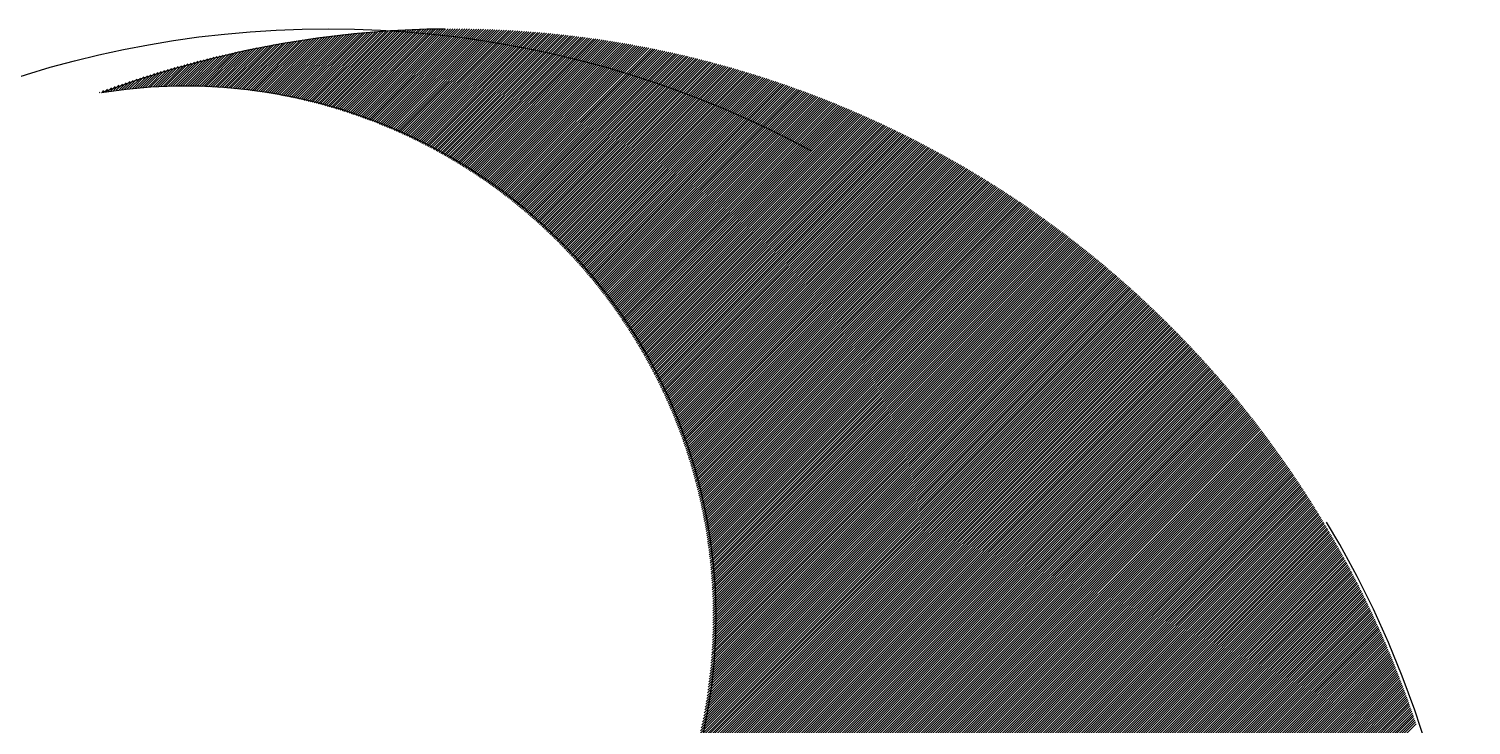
# Model space of a CAD drawing. Extents: x -437689 to -407696, y -55787 to -37037.
# Drawn here: x -435105.8 to -435054.6, y -50021.8 to -49997.1 of the extents above; entities that cross this region are included whole.
import ezdxf

# ---------------------------------------------------------------- set-up
doc = ezdxf.new("R2010")
doc.units = 0
doc.header["$LTSCALE"] = 150
doc.header["$MEASUREMENT"] = 0
doc.linetypes.add('DASHED', pattern=[0.75, 0.5, -0.25])
doc.layers.add('WASTE', color=3, linetype='DASHED')

msp = doc.modelspace()

# ---------------------------------------------------------------- linework, layer by layer
at = {"layer": 'WASTE'}
for p, q in [((-435097.355, -49999.401, 0), (-435095.382, -49997.428, 0)), ((-435097.282, -49999.413, 0), (-435095.284, -49997.416, 0)), ((-435097.21, -49999.425, 0), (-435095.187, -49997.403, 0)), ((-435097.137, -49999.438, 0), (-435095.091, -49997.392, 0)), ((-435097.065, -49999.451, 0), (-435094.994, -49997.38, 0)), ((-435096.993, -49999.463, 0), (-435094.898, -49997.369, 0)), ((-435096.921, -49999.477, 0), (-435094.802, -49997.358, 0)), ((-435096.85, -49999.49, 0), (-435094.707, -49997.347, 0)), ((-435096.779, -49999.504, 0), (-435094.612, -49997.337, 0)), ((-435096.708, -49999.518, 0), (-435094.517, -49997.327, 0)), ((-435096.637, -49999.532, 0), (-435094.422, -49997.317, 0)), ((-435096.567, -49999.546, 0), (-435094.328, -49997.307, 0)), ((-435096.496, -49999.561, 0), (-435094.234, -49997.298, 0)), ((-435096.426, -49999.576, 0), (-435094.14, -49997.289, 0)), ((-435096.356, -49999.591, 0), (-435094.046, -49997.28, 0)), ((-435096.287, -49999.606, 0), (-435093.953, -49997.272, 0)), ((-435096.218, -49999.621, 0), (-435093.86, -49997.264, 0)), ((-435096.148, -49999.637, 0), (-435093.767, -49997.256, 0)), ((-435096.079, -49999.653, 0), (-435093.675, -49997.248, 0)), ((-435096.011, -49999.669, 0), (-435093.583, -49997.241, 0)), ((-435095.942, -49999.686, 0), (-435093.491, -49997.234, 0)), ((-435095.874, -49999.702, 0), (-435093.399, -49997.227, 0)), ((-435095.806, -49999.719, 0), (-435093.308, -49997.22, 0)), ((-435095.738, -49999.736, 0), (-435093.216, -49997.214, 0)), ((-435095.671, -49999.753, 0), (-435093.125, -49997.208, 0)), ((-435095.603, -49999.771, 0), (-435093.035, -49997.202, 0)), ((-435095.536, -49999.789, 0), (-435092.944, -49997.197, 0)), ((-435095.469, -49999.806, 0), (-435092.854, -49997.191, 0)), ((-435095.402, -49999.824, 0), (-435092.764, -49997.186, 0)), ((-435095.336, -49999.843, 0), (-435092.674, -49997.181, 0)), ((-435095.269, -49999.861, 0), (-435092.585, -49997.177, 0)), ((-435095.203, -49999.88, 0), (-435092.496, -49997.172, 0)), ((-435095.137, -49999.899, 0), (-435092.406, -49997.168, 0)), ((-435095.072, -49999.918, 0), (-435092.318, -49997.164, 0)), ((-435095.006, -49999.937, 0), (-435092.229, -49997.16, 0)), ((-435094.941, -49999.957, 0), (-435092.141, -49997.157, 0)), ((-435094.876, -49999.977, 0), (-435092.053, -49997.154, 0)), ((-435094.811, -49999.996, 0), (-435091.965, -49997.151, 0)), ((-435094.746, -50000.017, 0), (-435091.877, -49997.148, 0)), ((-435094.681, -50000.037, 0), (-435091.79, -49997.145, 0)), ((-435094.617, -50000.057, 0), (-435091.702, -49997.143, 0)), ((-435094.553, -50000.078, 0), (-435091.615, -49997.141, 0)), ((-435094.489, -50000.099, 0), (-435091.529, -49997.139, 0)), ((-435094.425, -50000.12, 0), (-435091.442, -49997.137, 0)), ((-435094.361, -50000.141, 0), (-435091.356, -49997.135, 0)), ((-435094.298, -50000.163, 0), (-435091.269, -49997.134, 0)), ((-435094.235, -50000.184, 0), (-435091.183, -49997.133, 0)), ((-435094.172, -50000.206, 0), (-435091.098, -49997.132, 0)), ((-435094.109, -50000.228, 0), (-435091.012, -49997.131, 0)), ((-435094.046, -50000.25, 0), (-435090.927, -49997.131, 0)), ((-435093.984, -50000.273, 0), (-435090.842, -49997.131, 0)), ((-435093.921, -50000.295, 0), (-435090.757, -49997.13, 0)), ((-435093.859, -50000.318, 0), (-435090.672, -49997.131, 0)), ((-435093.797, -50000.341, 0), (-435090.587, -49997.131, 0)), ((-435093.736, -50000.364, 0), (-435090.503, -49997.131, 0)), ((-435093.674, -50000.387, 0), (-435090.419, -49997.132, 0)), ((-435093.613, -50000.411, 0), (-435090.335, -49997.133, 0)), ((-435093.551, -50000.434, 0), (-435090.251, -49997.134, 0)), ((-435093.49, -50000.458, 0), (-435090.168, -49997.135, 0)), ((-435093.43, -50000.482, 0), (-435090.084, -49997.137, 0)), ((-435093.369, -50000.506, 0), (-435090.001, -49997.139, 0)), ((-435093.308, -50000.531, 0), (-435089.918, -49997.14, 0)), ((-435093.248, -50000.555, 0), (-435089.835, -49997.142, 0)), ((-435093.188, -50000.58, 0), (-435089.753, -49997.145, 0)), ((-435093.128, -50000.605, 0), (-435089.67, -49997.147, 0)), ((-435093.068, -50000.63, 0), (-435089.588, -49997.15, 0)), ((-435093.008, -50000.655, 0), (-435089.506, -49997.152, 0)), ((-435092.949, -50000.68, 0), (-435089.424, -49997.155, 0)), ((-435092.889, -50000.706, 0), (-435089.342, -49997.159, 0)), ((-435092.83, -50000.731, 0), (-435089.261, -49997.162, 0)), ((-435092.771, -50000.757, 0), (-435089.179, -49997.165, 0)), ((-435092.712, -50000.783, 0), (-435089.098, -49997.169, 0)), ((-435092.654, -50000.809, 0), (-435089.017, -49997.173, 0)), ((-435092.595, -50000.836, 0), (-435088.936, -49997.177, 0)), ((-435092.537, -50000.862, 0), (-435088.856, -49997.181, 0)), ((-435092.479, -50000.889, 0), (-435088.775, -49997.185, 0)), ((-435092.421, -50000.916, 0), (-435088.695, -49997.19, 0)), ((-435092.363, -50000.943, 0), (-435088.615, -49997.195, 0)), ((-435092.305, -50000.97, 0), (-435088.535, -49997.2, 0)), ((-435092.248, -50000.997, 0), (-435088.455, -49997.205, 0)), ((-435092.19, -50001.025, 0), (-435088.375, -49997.21, 0)), ((-435092.133, -50001.053, 0), (-435088.296, -49997.215, 0)), ((-435092.076, -50001.08, 0), (-435088.217, -49997.221, 0)), ((-435092.019, -50001.108, 0), (-435088.137, -49997.226, 0)), ((-435091.963, -50001.137, 0), (-435088.058, -49997.232, 0)), ((-435091.906, -50001.165, 0), (-435087.98, -49997.238, 0)), ((-435091.85, -50001.193, 0), (-435087.901, -49997.244, 0)), ((-435091.794, -50001.222, 0), (-435087.822, -49997.251, 0)), ((-435091.737, -50001.251, 0), (-435087.744, -49997.257, 0)), ((-435091.681, -50001.28, 0), (-435087.666, -49997.264, 0)), ((-435091.626, -50001.309, 0), (-435087.588, -49997.271, 0)), ((-435091.57, -50001.338, 0), (-435087.51, -49997.278, 0)), ((-435091.515, -50001.367, 0), (-435087.432, -49997.285, 0)), ((-435091.459, -50001.397, 0), (-435087.355, -49997.292, 0)), ((-435091.404, -50001.427, 0), (-435087.277, -49997.3, 0)), ((-435091.349, -50001.456, 0), (-435087.2, -49997.307, 0)), ((-435091.294, -50001.486, 0), (-435087.123, -49997.315, 0)), ((-435091.24, -50001.517, 0), (-435087.046, -49997.323, 0)), ((-435091.185, -50001.547, 0), (-435086.969, -49997.331, 0)), ((-435091.131, -50001.577, 0), (-435086.893, -49997.339, 0)), ((-435091.077, -50001.608, 0), (-435086.816, -49997.348, 0)), ((-435091.022, -50001.639, 0), (-435086.74, -49997.356, 0)), ((-435090.969, -50001.67, 0), (-435086.663, -49997.365, 0)), ((-435090.915, -50001.701, 0), (-435086.587, -49997.373, 0)), ((-435090.861, -50001.732, 0), (-435086.512, -49997.382, 0)), ((-435090.808, -50001.763, 0), (-435086.436, -49997.392, 0)), ((-435090.754, -50001.795, 0), (-435086.36, -49997.401, 0)), ((-435090.701, -50001.827, 0), (-435086.285, -49997.41, 0)), ((-435090.648, -50001.858, 0), (-435086.209, -49997.42, 0)), ((-435090.595, -50001.89, 0), (-435086.134, -49997.429, 0)), ((-435099.59, -49999.176, 0), (-435098.354, -49997.94, 0)), ((-435099.509, -49999.179, 0), (-435098.246, -49997.917, 0)), ((-435099.428, -49999.183, 0), (-435098.139, -49997.894, 0)), ((-435099.347, -49999.187, 0), (-435098.032, -49997.872, 0)), ((-435099.267, -49999.192, 0), (-435097.925, -49997.85, 0)), ((-435099.187, -49999.196, 0), (-435097.819, -49997.829, 0)), ((-435099.107, -49999.202, 0), (-435097.713, -49997.808, 0)), ((-435099.028, -49999.207, 0), (-435097.608, -49997.787, 0)), ((-435098.949, -49999.213, 0), (-435097.503, -49997.767, 0)), ((-435098.87, -49999.219, 0), (-435097.398, -49997.747, 0)), ((-435098.791, -49999.225, 0), (-435097.294, -49997.728, 0)), ((-435098.713, -49999.232, 0), (-435097.19, -49997.709, 0)), ((-435098.635, -49999.239, 0), (-435097.086, -49997.69, 0)), ((-435098.558, -49999.246, 0), (-435096.983, -49997.672, 0)), ((-435098.481, -49999.254, 0), (-435096.881, -49997.654, 0)), ((-435098.404, -49999.262, 0), (-435096.778, -49997.637, 0)), ((-435098.327, -49999.27, 0), (-435096.676, -49997.619, 0)), ((-435098.25, -49999.278, 0), (-435096.575, -49997.603, 0)), ((-435098.174, -49999.287, 0), (-435096.473, -49997.586, 0)), ((-435098.099, -49999.296, 0), (-435096.372, -49997.57, 0)), ((-435098.023, -49999.306, 0), (-435096.272, -49997.554, 0)), ((-435097.948, -49999.315, 0), (-435096.172, -49997.539, 0)), ((-435097.873, -49999.325, 0), (-435096.072, -49997.524, 0)), ((-435097.798, -49999.335, 0), (-435095.972, -49997.509, 0)), ((-435097.724, -49999.345, 0), (-435095.873, -49997.495, 0)), ((-435097.649, -49999.356, 0), (-435095.774, -49997.481, 0)), ((-435097.575, -49999.367, 0), (-435095.676, -49997.467, 0)), ((-435097.502, -49999.378, 0), (-435095.577, -49997.454, 0)), ((-435097.428, -49999.39, 0), (-435095.479, -49997.441, 0)), ((-435090.542, -50001.922, 0), (-435086.059, -49997.439, 0)), ((-435090.49, -50001.955, 0), (-435085.984, -49997.449, 0)), ((-435090.437, -50001.987, 0), (-435085.909, -49997.459, 0)), ((-435090.385, -50002.02, 0), (-435085.835, -49997.469, 0)), ((-435090.333, -50002.052, 0), (-435085.76, -49997.48, 0)), ((-435090.281, -50002.085, 0), (-435085.686, -49997.49, 0)), ((-435090.229, -50002.118, 0), (-435085.612, -49997.501, 0)), ((-435090.177, -50002.151, 0), (-435085.538, -49997.512, 0)), ((-435090.126, -50002.185, 0), (-435085.464, -49997.523, 0)), ((-435090.074, -50002.218, 0), (-435085.39, -49997.534, 0)), ((-435090.023, -50002.252, 0), (-435085.316, -49997.545, 0)), ((-435089.972, -50002.285, 0), (-435085.243, -49997.556, 0)), ((-435089.921, -50002.319, 0), (-435085.169, -49997.568, 0)), ((-435089.87, -50002.353, 0), (-435085.096, -49997.579, 0)), ((-435089.819, -50002.387, 0), (-435085.023, -49997.591, 0)), ((-435089.769, -50002.422, 0), (-435084.95, -49997.603, 0)), ((-435089.718, -50002.456, 0), (-435084.877, -49997.615, 0)), ((-435089.668, -50002.491, 0), (-435084.805, -49997.627, 0)), ((-435089.618, -50002.525, 0), (-435084.732, -49997.639, 0)), ((-435089.568, -50002.56, 0), (-435084.659, -49997.652, 0)), ((-435089.518, -50002.595, 0), (-435084.587, -49997.664, 0)), ((-435089.468, -50002.63, 0), (-435084.515, -49997.677, 0)), ((-435089.419, -50002.666, 0), (-435084.443, -49997.69, 0)), ((-435089.369, -50002.701, 0), (-435084.371, -49997.703, 0)), ((-435089.32, -50002.737, 0), (-435084.299, -49997.716, 0)), ((-435089.271, -50002.772, 0), (-435084.227, -49997.729, 0)), ((-435089.222, -50002.808, 0), (-435084.156, -49997.742, 0)), ((-435089.173, -50002.844, 0), (-435084.084, -49997.755, 0)), ((-435089.124, -50002.88, 0), (-435084.013, -49997.769, 0)), ((-435089.076, -50002.917, 0), (-435083.942, -49997.783, 0)), ((-435089.027, -50002.953, 0), (-435083.871, -49997.796, 0)), ((-435088.979, -50002.989, 0), (-435083.8, -49997.81, 0)), ((-435088.931, -50003.026, 0), (-435083.729, -49997.824, 0)), ((-435088.883, -50003.063, 0), (-435083.658, -49997.839, 0)), ((-435088.835, -50003.1, 0), (-435083.588, -49997.853, 0)), ((-435088.787, -50003.137, 0), (-435083.517, -49997.867, 0)), ((-435088.739, -50003.174, 0), (-435083.447, -49997.882, 0)), ((-435088.692, -50003.212, 0), (-435083.377, -49997.896, 0)), ((-435088.645, -50003.249, 0), (-435083.307, -49997.911, 0)), ((-435088.597, -50003.287, 0), (-435083.237, -49997.926, 0)), ((-435088.55, -50003.325, 0), (-435083.167, -49997.941, 0)), ((-435101.117, -49999.175, 0), (-435100.381, -49998.439, 0)), ((-435101.029, -49999.172, 0), (-435100.264, -49998.407, 0)), ((-435100.941, -49999.169, 0), (-435100.147, -49998.375, 0)), ((-435100.854, -49999.166, 0), (-435100.031, -49998.344, 0)), ((-435100.767, -49999.164, 0), (-435099.916, -49998.313, 0)), ((-435100.68, -49999.163, 0), (-435099.801, -49998.283, 0)), ((-435100.594, -49999.161, 0), (-435099.687, -49998.254, 0)), ((-435100.508, -49999.16, 0), (-435099.573, -49998.225, 0)), ((-435100.423, -49999.16, 0), (-435099.46, -49998.197, 0)), ((-435100.338, -49999.16, 0), (-435099.347, -49998.169, 0)), ((-435100.253, -49999.16, 0), (-435099.235, -49998.141, 0)), ((-435100.169, -49999.161, 0), (-435099.123, -49998.115, 0)), ((-435100.085, -49999.162, 0), (-435099.012, -49998.088, 0)), ((-435100.002, -49999.163, 0), (-435098.901, -49998.062, 0)), ((-435099.919, -49999.165, 0), (-435098.791, -49998.037, 0)), ((-435099.836, -49999.167, 0), (-435098.681, -49998.012, 0)), ((-435099.754, -49999.17, 0), (-435098.572, -49997.988, 0)), ((-435099.672, -49999.172, 0), (-435098.463, -49997.963, 0)), ((-435088.503, -50003.362, 0), (-435083.097, -49997.956, 0)), ((-435088.457, -50003.401, 0), (-435083.028, -49997.971, 0)), ((-435088.41, -50003.439, 0), (-435082.958, -49997.987, 0)), ((-435088.363, -50003.477, 0), (-435082.889, -49998.002, 0)), ((-435088.317, -50003.516, 0), (-435082.819, -49998.018, 0)), ((-435088.271, -50003.554, 0), (-435082.75, -49998.034, 0)), ((-435088.225, -50003.593, 0), (-435082.681, -49998.049, 0)), ((-435088.179, -50003.632, 0), (-435082.612, -49998.065, 0)), ((-435088.133, -50003.671, 0), (-435082.544, -49998.081, 0)), ((-435088.087, -50003.71, 0), (-435082.475, -49998.098, 0)), ((-435088.042, -50003.749, 0), (-435082.406, -49998.114, 0)), ((-435087.996, -50003.789, 0), (-435082.338, -49998.13, 0)), ((-435087.951, -50003.828, 0), (-435082.27, -49998.147, 0)), ((-435087.906, -50003.868, 0), (-435082.201, -49998.163, 0)), ((-435087.861, -50003.908, 0), (-435082.133, -49998.18, 0)), ((-435087.816, -50003.948, 0), (-435082.065, -49998.197, 0)), ((-435087.771, -50003.988, 0), (-435081.997, -49998.214, 0)), ((-435087.727, -50004.028, 0), (-435081.93, -49998.231, 0)), ((-435087.682, -50004.068, 0), (-435081.862, -49998.248, 0)), ((-435087.638, -50004.109, 0), (-435081.794, -49998.266, 0)), ((-435087.594, -50004.15, 0), (-435081.727, -49998.283, 0)), ((-435087.549, -50004.19, 0), (-435081.66, -49998.301, 0)), ((-435087.506, -50004.231, 0), (-435081.592, -49998.318, 0)), ((-435087.462, -50004.272, 0), (-435081.525, -49998.336, 0)), ((-435087.418, -50004.314, 0), (-435081.458, -49998.354, 0)), ((-435087.375, -50004.355, 0), (-435081.391, -49998.372, 0)), ((-435087.331, -50004.396, 0), (-435081.325, -49998.39, 0)), ((-435087.288, -50004.438, 0), (-435081.258, -49998.408, 0)), ((-435087.245, -50004.48, 0), (-435081.191, -49998.426, 0)), ((-435087.202, -50004.522, 0), (-435081.125, -49998.445, 0)), ((-435102.4, -49999.271, 0), (-435102.088, -49998.958, 0)), ((-435102.305, -49999.26, 0), (-435101.961, -49998.916, 0)), ((-435102.211, -49999.251, 0), (-435101.836, -49998.875, 0)), ((-435102.117, -49999.242, 0), (-435101.711, -49998.835, 0)), ((-435102.024, -49999.233, 0), (-435101.586, -49998.796, 0)), ((-435101.931, -49999.225, 0), (-435101.463, -49998.757, 0)), ((-435101.839, -49999.218, 0), (-435101.34, -49998.719, 0)), ((-435101.747, -49999.211, 0), (-435101.218, -49998.682, 0)), ((-435101.655, -49999.204, 0), (-435101.096, -49998.645, 0)), ((-435101.564, -49999.198, 0), (-435100.975, -49998.609, 0)), ((-435101.474, -49999.193, 0), (-435100.855, -49998.574, 0)), ((-435101.384, -49999.188, 0), (-435100.736, -49998.539, 0)), ((-435101.295, -49999.183, 0), (-435100.617, -49998.505, 0)), ((-435101.205, -49999.179, 0), (-435100.498, -49998.472, 0)), ((-435087.159, -50004.564, 0), (-435081.059, -49998.463, 0)), ((-435087.116, -50004.606, 0), (-435080.992, -49998.482, 0)), ((-435087.074, -50004.648, 0), (-435080.926, -49998.501, 0)), ((-435087.031, -50004.69, 0), (-435080.86, -49998.519, 0)), ((-435086.989, -50004.733, 0), (-435080.794, -49998.538, 0)), ((-435086.947, -50004.776, 0), (-435080.728, -49998.557, 0)), ((-435086.905, -50004.818, 0), (-435080.663, -49998.576, 0)), ((-435086.863, -50004.861, 0), (-435080.597, -49998.596, 0)), ((-435086.821, -50004.904, 0), (-435080.532, -49998.615, 0)), ((-435086.779, -50004.948, 0), (-435080.466, -49998.635, 0)), ((-435086.738, -50004.991, 0), (-435080.401, -49998.654, 0)), ((-435086.697, -50005.034, 0), (-435080.336, -49998.674, 0)), ((-435086.655, -50005.078, 0), (-435080.271, -49998.693, 0)), ((-435086.614, -50005.122, 0), (-435080.206, -49998.713, 0)), ((-435086.573, -50005.166, 0), (-435080.141, -49998.733, 0)), ((-435086.532, -50005.21, 0), (-435080.076, -49998.753, 0)), ((-435086.492, -50005.254, 0), (-435080.011, -49998.774, 0)), ((-435086.451, -50005.298, 0), (-435079.947, -49998.794, 0)), ((-435086.411, -50005.343, 0), (-435079.882, -49998.814, 0)), ((-435086.371, -50005.387, 0), (-435079.818, -49998.835, 0)), ((-435086.33, -50005.432, 0), (-435079.754, -49998.855, 0)), ((-435086.29, -50005.477, 0), (-435079.689, -49998.876, 0)), ((-435086.25, -50005.522, 0), (-435079.625, -49998.897, 0)), ((-435086.211, -50005.567, 0), (-435079.561, -49998.918, 0)), ((-435086.171, -50005.612, 0), (-435079.498, -49998.939, 0)), ((-435086.132, -50005.658, 0), (-435079.434, -49998.96, 0)), ((-435103.281, -49999.388, 0), (-435103.264, -49999.371, 0)), ((-435103.181, -49999.372, 0), (-435103.13, -49999.321, 0)), ((-435103.081, -49999.357, 0), (-435102.996, -49999.273, 0)), ((-435102.982, -49999.343, 0), (-435102.864, -49999.225, 0)), ((-435102.884, -49999.33, 0), (-435102.733, -49999.179, 0)), ((-435102.786, -49999.317, 0), (-435102.602, -49999.133, 0)), ((-435102.689, -49999.304, 0), (-435102.472, -49999.088, 0)), ((-435102.592, -49999.292, 0), (-435102.343, -49999.044, 0)), ((-435102.496, -49999.281, 0), (-435102.215, -49999.001, 0)), ((-435086.092, -50005.703, 0), (-435079.37, -49998.981, 0)), ((-435086.053, -50005.749, 0), (-435079.307, -49999.002, 0)), ((-435086.014, -50005.795, 0), (-435079.243, -49999.024, 0)), ((-435085.975, -50005.84, 0), (-435079.18, -49999.045, 0)), ((-435085.936, -50005.887, 0), (-435079.116, -49999.067, 0)), ((-435085.898, -50005.933, 0), (-435079.053, -49999.088, 0)), ((-435085.859, -50005.979, 0), (-435078.99, -49999.11, 0)), ((-435085.821, -50006.026, 0), (-435078.927, -49999.132, 0)), ((-435085.783, -50006.072, 0), (-435078.864, -49999.154, 0)), ((-435085.745, -50006.119, 0), (-435078.801, -49999.176, 0)), ((-435085.707, -50006.166, 0), (-435078.739, -49999.198, 0)), ((-435085.669, -50006.213, 0), (-435078.676, -49999.22, 0)), ((-435085.631, -50006.26, 0), (-435078.614, -49999.243, 0)), ((-435085.594, -50006.307, 0), (-435078.551, -49999.265, 0)), ((-435085.556, -50006.355, 0), (-435078.489, -49999.288, 0)), ((-435085.519, -50006.402, 0), (-435078.427, -49999.31, 0)), ((-435085.482, -50006.45, 0), (-435078.365, -49999.333, 0)), ((-435085.445, -50006.498, 0), (-435078.303, -49999.356, 0)), ((-435085.408, -50006.546, 0), (-435078.241, -49999.379, 0)), ((-435085.371, -50006.594, 0), (-435078.179, -49999.402, 0)), ((-435085.335, -50006.642, 0), (-435078.117, -49999.425, 0)), ((-435085.298, -50006.691, 0), (-435078.055, -49999.448, 0)), ((-435085.262, -50006.739, 0), (-435077.994, -49999.471, 0)), ((-435085.226, -50006.788, 0), (-435077.932, -49999.495, 0)), ((-435085.19, -50006.837, 0), (-435077.871, -49999.518, 0)), ((-435085.154, -50006.886, 0), (-435077.81, -49999.542, 0)), ((-435085.118, -50006.935, 0), (-435077.748, -49999.565, 0)), ((-435085.082, -50006.984, 0), (-435077.687, -49999.589, 0)), ((-435085.047, -50007.034, 0), (-435077.626, -49999.613, 0)), ((-435085.012, -50007.083, 0), (-435077.565, -49999.637, 0)), ((-435084.977, -50007.133, 0), (-435077.505, -49999.661, 0)), ((-435084.941, -50007.183, 0), (-435077.444, -49999.685, 0)), ((-435084.907, -50007.233, 0), (-435077.383, -49999.709, 0)), ((-435084.872, -50007.283, 0), (-435077.323, -49999.734, 0)), ((-435084.837, -50007.333, 0), (-435077.262, -49999.758, 0)), ((-435084.803, -50007.383, 0), (-435077.202, -49999.782, 0)), ((-435084.768, -50007.434, 0), (-435077.142, -49999.807, 0)), ((-435084.734, -50007.485, 0), (-435077.081, -49999.832, 0)), ((-435084.7, -50007.535, 0), (-435077.021, -49999.856, 0)), ((-435084.666, -50007.586, 0), (-435076.961, -49999.881, 0)), ((-435084.633, -50007.637, 0), (-435076.901, -49999.906, 0)), ((-435084.599, -50007.689, 0), (-435076.842, -49999.931, 0)), ((-435084.566, -50007.74, 0), (-435076.782, -49999.956, 0)), ((-435084.532, -50007.792, 0), (-435076.722, -49999.982, 0)), ((-435084.499, -50007.843, 0), (-435076.663, -50000.007, 0)), ((-435084.466, -50007.895, 0), (-435076.603, -50000.032, 0)), ((-435084.433, -50007.947, 0), (-435076.544, -50000.058, 0)), ((-435084.4, -50007.999, 0), (-435076.484, -50000.083, 0)), ((-435084.368, -50008.051, 0), (-435076.425, -50000.109, 0)), ((-435084.335, -50008.104, 0), (-435076.366, -50000.135, 0)), ((-435084.303, -50008.156, 0), (-435076.307, -50000.16, 0)), ((-435084.271, -50008.209, 0), (-435076.248, -50000.186, 0)), ((-435084.239, -50008.262, 0), (-435076.189, -50000.212, 0)), ((-435084.207, -50008.315, 0), (-435076.131, -50000.238, 0)), ((-435084.175, -50008.368, 0), (-435076.072, -50000.265, 0)), ((-435084.144, -50008.421, 0), (-435076.013, -50000.291, 0)), ((-435084.112, -50008.475, 0), (-435075.955, -50000.317, 0)), ((-435084.081, -50008.528, 0), (-435075.896, -50000.344, 0)), ((-435084.05, -50008.582, 0), (-435075.838, -50000.37, 0)), ((-435084.019, -50008.636, 0), (-435075.78, -50000.397, 0)), ((-435083.988, -50008.69, 0), (-435075.722, -50000.423, 0)), ((-435083.958, -50008.744, 0), (-435075.663, -50000.45, 0)), ((-435083.927, -50008.799, 0), (-435075.605, -50000.477, 0)), ((-435083.897, -50008.853, 0), (-435075.548, -50000.504, 0)), ((-435083.866, -50008.908, 0), (-435075.49, -50000.531, 0)), ((-435083.836, -50008.963, 0), (-435075.432, -50000.558, 0)), ((-435083.807, -50009.018, 0), (-435075.374, -50000.585, 0)), ((-435083.777, -50009.073, 0), (-435075.317, -50000.613, 0)), ((-435083.747, -50009.128, 0), (-435075.259, -50000.64, 0)), ((-435083.718, -50009.183, 0), (-435075.202, -50000.668, 0)), ((-435083.688, -50009.239, 0), (-435075.145, -50000.695, 0)), ((-435083.659, -50009.295, 0), (-435075.087, -50000.723, 0)), ((-435083.63, -50009.351, 0), (-435075.03, -50000.75, 0)), ((-435083.602, -50009.407, 0), (-435074.973, -50000.778, 0)), ((-435083.573, -50009.463, 0), (-435074.916, -50000.806, 0)), ((-435083.544, -50009.519, 0), (-435074.859, -50000.834, 0)), ((-435083.516, -50009.576, 0), (-435074.802, -50000.862, 0)), ((-435083.488, -50009.632, 0), (-435074.746, -50000.89, 0)), ((-435083.46, -50009.689, 0), (-435074.689, -50000.918, 0)), ((-435083.432, -50009.746, 0), (-435074.633, -50000.947, 0)), ((-435083.404, -50009.803, 0), (-435074.576, -50000.975, 0)), ((-435083.377, -50009.861, 0), (-435074.52, -50001.003, 0)), ((-435083.349, -50009.918, 0), (-435074.463, -50001.032, 0)), ((-435083.322, -50009.976, 0), (-435074.407, -50001.061, 0)), ((-435083.295, -50010.033, 0), (-435074.351, -50001.089, 0)), ((-435083.268, -50010.091, 0), (-435074.295, -50001.118, 0)), ((-435083.241, -50010.149, 0), (-435074.239, -50001.147, 0)), ((-435083.215, -50010.208, 0), (-435074.183, -50001.176, 0)), ((-435083.188, -50010.266, 0), (-435074.127, -50001.205, 0)), ((-435083.162, -50010.325, 0), (-435074.071, -50001.234, 0)), ((-435083.136, -50010.384, 0), (-435074.016, -50001.263, 0)), ((-435083.11, -50010.443, 0), (-435073.96, -50001.293, 0)), ((-435083.084, -50010.502, 0), (-435073.905, -50001.322, 0)), ((-435083.059, -50010.561, 0), (-435073.849, -50001.351, 0)), ((-435083.033, -50010.62, 0), (-435073.794, -50001.381, 0)), ((-435083.008, -50010.68, 0), (-435073.739, -50001.41, 0)), ((-435082.983, -50010.74, 0), (-435073.683, -50001.44, 0)), ((-435082.958, -50010.8, 0), (-435073.628, -50001.47, 0)), ((-435082.934, -50010.86, 0), (-435073.573, -50001.5, 0)), ((-435082.909, -50010.92, 0), (-435073.518, -50001.53, 0)), ((-435082.885, -50010.981, 0), (-435073.464, -50001.56, 0)), ((-435082.86, -50011.041, 0), (-435073.409, -50001.59, 0)), ((-435082.836, -50011.102, 0), (-435073.354, -50001.62, 0)), ((-435082.813, -50011.163, 0), (-435073.299, -50001.65, 0)), ((-435082.789, -50011.224, 0), (-435073.245, -50001.68, 0)), ((-435082.765, -50011.286, 0), (-435073.19, -50001.711, 0)), ((-435082.742, -50011.347, 0), (-435073.136, -50001.741, 0)), ((-435082.719, -50011.409, 0), (-435073.082, -50001.772, 0)), ((-435082.696, -50011.471, 0), (-435073.028, -50001.802, 0)), ((-435082.673, -50011.533, 0), (-435072.973, -50001.833, 0)), ((-435082.651, -50011.595, 0), (-435072.919, -50001.864, 0)), ((-435082.628, -50011.658, 0), (-435072.865, -50001.895, 0)), ((-435082.606, -50011.72, 0), (-435072.811, -50001.926, 0)), ((-435082.584, -50011.783, 0), (-435072.758, -50001.957, 0)), ((-435082.562, -50011.846, 0), (-435072.704, -50001.988, 0)), ((-435082.54, -50011.909, 0), (-435072.65, -50002.019, 0)), ((-435082.519, -50011.973, 0), (-435072.597, -50002.05, 0)), ((-435082.498, -50012.036, 0), (-435072.543, -50002.082, 0)), ((-435082.476, -50012.1, 0), (-435072.49, -50002.113, 0)), ((-435082.456, -50012.164, 0), (-435072.436, -50002.145, 0)), ((-435082.435, -50012.228, 0), (-435072.383, -50002.176, 0)), ((-435082.414, -50012.292, 0), (-435072.33, -50002.208, 0)), ((-435082.394, -50012.357, 0), (-435072.277, -50002.24, 0)), ((-435082.374, -50012.421, 0), (-435072.224, -50002.271, 0)), ((-435082.354, -50012.486, 0), (-435072.171, -50002.303, 0)), ((-435082.334, -50012.551, 0), (-435072.118, -50002.335, 0)), ((-435082.314, -50012.617, 0), (-435072.065, -50002.367, 0)), ((-435082.295, -50012.682, 0), (-435072.012, -50002.399, 0)), ((-435082.276, -50012.748, 0), (-435071.96, -50002.432, 0)), ((-435082.257, -50012.814, 0), (-435071.907, -50002.464, 0)), ((-435082.238, -50012.88, 0), (-435071.855, -50002.496, 0)), ((-435082.22, -50012.946, 0), (-435071.802, -50002.529, 0)), ((-435082.201, -50013.013, 0), (-435071.75, -50002.561, 0)), ((-435082.183, -50013.079, 0), (-435071.697, -50002.594, 0)), ((-435082.165, -50013.146, 0), (-435071.645, -50002.626, 0)), ((-435082.147, -50013.213, 0), (-435071.593, -50002.659, 0)), ((-435082.13, -50013.281, 0), (-435071.541, -50002.692, 0)), ((-435082.113, -50013.348, 0), (-435071.489, -50002.725, 0)), ((-435082.096, -50013.416, 0), (-435071.437, -50002.758, 0)), ((-435082.079, -50013.484, 0), (-435071.385, -50002.791, 0)), ((-435082.062, -50013.552, 0), (-435071.334, -50002.824, 0)), ((-435082.046, -50013.621, 0), (-435071.282, -50002.857, 0)), ((-435082.029, -50013.689, 0), (-435071.23, -50002.89, 0)), ((-435082.013, -50013.758, 0), (-435071.179, -50002.924, 0)), ((-435081.998, -50013.827, 0), (-435071.127, -50002.957, 0)), ((-435081.982, -50013.896, 0), (-435071.076, -50002.991, 0)), ((-435081.967, -50013.966, 0), (-435071.025, -50003.024, 0)), ((-435081.951, -50014.036, 0), (-435070.974, -50003.058, 0)), ((-435081.937, -50014.106, 0), (-435070.922, -50003.091, 0)), ((-435081.922, -50014.176, 0), (-435070.871, -50003.125, 0)), ((-435081.908, -50014.246, 0), (-435070.82, -50003.159, 0)), ((-435081.893, -50014.317, 0), (-435070.77, -50003.193, 0)), ((-435081.879, -50014.388, 0), (-435070.719, -50003.227, 0)), ((-435081.866, -50014.459, 0), (-435070.668, -50003.261, 0)), ((-435081.852, -50014.53, 0), (-435070.617, -50003.295, 0)), ((-435081.839, -50014.602, 0), (-435070.567, -50003.33, 0)), ((-435081.826, -50014.674, 0), (-435070.516, -50003.364, 0)), ((-435081.813, -50014.746, 0), (-435070.466, -50003.398, 0)), ((-435081.801, -50014.818, 0), (-435070.415, -50003.433, 0)), ((-435081.788, -50014.891, 0), (-435070.365, -50003.467, 0)), ((-435081.776, -50014.964, 0), (-435070.315, -50003.502, 0)), ((-435081.765, -50015.037, 0), (-435070.264, -50003.537, 0)), ((-435081.753, -50015.11, 0), (-435070.214, -50003.571, 0)), ((-435081.742, -50015.184, 0), (-435070.164, -50003.606, 0)), ((-435081.731, -50015.258, 0), (-435070.114, -50003.641, 0)), ((-435081.72, -50015.332, 0), (-435070.065, -50003.676, 0)), ((-435081.71, -50015.406, 0), (-435070.015, -50003.711, 0)), ((-435081.7, -50015.481, 0), (-435069.965, -50003.746, 0)), ((-435081.69, -50015.556, 0), (-435069.915, -50003.781, 0)), ((-435081.68, -50015.631, 0), (-435069.866, -50003.817, 0)), ((-435081.671, -50015.706, 0), (-435069.816, -50003.852, 0)), ((-435081.662, -50015.782, 0), (-435069.767, -50003.887, 0)), ((-435081.653, -50015.858, 0), (-435069.718, -50003.923, 0)), ((-435081.644, -50015.934, 0), (-435069.668, -50003.959, 0)), ((-435081.636, -50016.011, 0), (-435069.619, -50003.994, 0)), ((-435081.628, -50016.088, 0), (-435069.57, -50004.03, 0)), ((-435081.62, -50016.165, 0), (-435069.521, -50004.066, 0)), ((-435081.613, -50016.243, 0), (-435069.472, -50004.102, 0)), ((-435081.606, -50016.32, 0), (-435069.423, -50004.138, 0)), ((-435081.599, -50016.398, 0), (-435069.374, -50004.174, 0)), ((-435081.593, -50016.477, 0), (-435069.325, -50004.21, 0)), ((-435081.586, -50016.556, 0), (-435069.277, -50004.246, 0)), ((-435081.581, -50016.635, 0), (-435069.228, -50004.282, 0)), ((-435081.575, -50016.714, 0), (-435069.179, -50004.318, 0)), ((-435081.57, -50016.793, 0), (-435069.131, -50004.355, 0)), ((-435081.565, -50016.873, 0), (-435069.083, -50004.391, 0)), ((-435081.56, -50016.954, 0), (-435069.034, -50004.428, 0)), ((-435081.556, -50017.034, 0), (-435068.986, -50004.464, 0)), ((-435081.552, -50017.115, 0), (-435068.938, -50004.501, 0)), ((-435081.548, -50017.196, 0), (-435068.89, -50004.538, 0)), ((-435081.545, -50017.278, 0), (-435068.842, -50004.574, 0)), ((-435081.542, -50017.36, 0), (-435068.794, -50004.611, 0)), ((-435081.54, -50017.442, 0), (-435068.746, -50004.648, 0)), ((-435081.538, -50018.458, 0), (-435068.177, -50005.097, 0)), ((-435081.537, -50017.525, 0), (-435068.698, -50004.685, 0)), ((-435081.536, -50017.608, 0), (-435068.65, -50004.722, 0)), ((-435081.536, -50018.372, 0), (-435068.224, -50005.06, 0)), ((-435081.534, -50017.691, 0), (-435068.603, -50004.76, 0)), ((-435081.534, -50018.285, 0), (-435068.271, -50005.022, 0)), ((-435081.533, -50017.775, 0), (-435068.555, -50004.797, 0)), ((-435081.533, -50018.199, 0), (-435068.318, -50004.984, 0)), ((-435081.532, -50017.859, 0), (-435068.507, -50004.834, 0)), ((-435081.532, -50017.943, 0), (-435068.46, -50004.872, 0)), ((-435081.532, -50018.028, 0), (-435068.413, -50004.909, 0)), ((-435081.532, -50018.113, 0), (-435068.365, -50004.947, 0)), ((-435081.603, -50019.627, 0), (-435067.572, -50005.596, 0)), ((-435081.595, -50019.534, 0), (-435067.618, -50005.557, 0)), ((-435081.588, -50019.442, 0), (-435067.664, -50005.518, 0)), ((-435081.581, -50019.35, 0), (-435067.71, -50005.48, 0)), ((-435081.575, -50019.259, 0), (-435067.757, -50005.441, 0)), ((-435081.569, -50019.168, 0), (-435067.803, -50005.403, 0)), ((-435081.563, -50019.078, 0), (-435067.85, -50005.364, 0)), ((-435081.558, -50018.988, 0), (-435067.896, -50005.326, 0)), ((-435081.554, -50018.899, 0), (-435067.943, -50005.288, 0)), ((-435081.55, -50018.81, 0), (-435067.989, -50005.249, 0)), ((-435081.546, -50018.721, 0), (-435068.036, -50005.211, 0)), ((-435081.543, -50018.633, 0), (-435068.083, -50005.173, 0)), ((-435081.54, -50018.546, 0), (-435068.13, -50005.135, 0)), ((-435081.755, -50020.882, 0), (-435066.979, -50006.106, 0)), ((-435081.74, -50020.782, 0), (-435067.024, -50006.066, 0)), ((-435081.725, -50020.683, 0), (-435067.07, -50006.027, 0)), ((-435081.711, -50020.584, 0), (-435067.115, -50005.987, 0)), ((-435081.698, -50020.485, 0), (-435067.16, -50005.948, 0)), ((-435081.685, -50020.388, 0), (-435067.206, -50005.908, 0)), ((-435081.673, -50020.291, 0), (-435067.251, -50005.869, 0)), ((-435081.661, -50020.194, 0), (-435067.297, -50005.83, 0)), ((-435081.65, -50020.098, 0), (-435067.343, -50005.791, 0)), ((-435081.64, -50020.003, 0), (-435067.388, -50005.751, 0)), ((-435081.63, -50019.908, 0), (-435067.434, -50005.712, 0)), ((-435081.62, -50019.814, 0), (-435067.48, -50005.673, 0)), ((-435081.611, -50019.72, 0), (-435067.526, -50005.635, 0)), ((-435082.02, -50022.25, 0), (-435066.398, -50006.628, 0)), ((-435081.995, -50022.14, 0), (-435066.443, -50006.588, 0)), ((-435081.971, -50022.031, 0), (-435066.487, -50006.547, 0)), ((-435081.947, -50021.923, 0), (-435066.531, -50006.507, 0)), ((-435081.925, -50021.815, 0), (-435066.576, -50006.466, 0)), ((-435081.903, -50021.708, 0), (-435066.62, -50006.426, 0)), ((-435081.882, -50021.603, 0), (-435066.665, -50006.386, 0)), ((-435081.861, -50021.497, 0), (-435066.71, -50006.346, 0)), ((-435081.842, -50021.393, 0), (-435066.754, -50006.306, 0)), ((-435081.823, -50021.29, 0), (-435066.799, -50006.266, 0)), ((-435081.805, -50021.187, 0), (-435066.844, -50006.226, 0)), ((-435081.788, -50021.085, 0), (-435066.889, -50006.186, 0)), ((-435081.771, -50020.983, 0), (-435066.934, -50006.146, 0)), ((-435082.403, -50023.652, 0), (-435065.873, -50007.121, 0)), ((-435082.365, -50023.528, 0), (-435065.916, -50007.08, 0)), ((-435082.328, -50023.406, 0), (-435065.96, -50007.038, 0)), ((-435082.292, -50023.286, 0), (-435066.003, -50006.997, 0)), ((-435082.257, -50023.166, 0), (-435066.047, -50006.956, 0)), ((-435082.224, -50023.048, 0), (-435066.091, -50006.915, 0)), ((-435082.192, -50022.931, 0), (-435066.134, -50006.874, 0)), ((-435082.161, -50022.815, 0), (-435066.178, -50006.833, 0)), ((-435082.131, -50022.7, 0), (-435066.222, -50006.792, 0)), ((-435082.101, -50022.586, 0), (-435066.266, -50006.751, 0)), ((-435082.073, -50022.473, 0), (-435066.31, -50006.71, 0)), ((-435082.046, -50022.361, 0), (-435066.354, -50006.669, 0)), ((-435082.991, -50025.258, 0), (-435065.358, -50007.624, 0)), ((-435082.931, -50025.113, 0), (-435065.4, -50007.582, 0)), ((-435082.874, -50024.971, 0), (-435065.443, -50007.54, 0)), ((-435082.819, -50024.83, 0), (-435065.486, -50007.498, 0)), ((-435082.765, -50024.692, 0), (-435065.528, -50007.455, 0)), ((-435082.714, -50024.556, 0), (-435065.571, -50007.413, 0)), ((-435082.665, -50024.422, 0), (-435065.614, -50007.372, 0)), ((-435082.617, -50024.29, 0), (-435065.657, -50007.33, 0)), ((-435082.571, -50024.159, 0), (-435065.7, -50007.288, 0)), ((-435082.527, -50024.03, 0), (-435065.743, -50007.246, 0)), ((-435082.484, -50023.902, 0), (-435065.786, -50007.204, 0)), ((-435082.443, -50023.776, 0), (-435065.83, -50007.163, 0)), ((-435083.968, -50027.253, 0), (-435064.853, -50008.138, 0)), ((-435083.861, -50027.061, 0), (-435064.895, -50008.094, 0)), ((-435083.761, -50026.876, 0), (-435064.936, -50008.051, 0)), ((-435083.666, -50026.696, 0), (-435064.978, -50008.008, 0)), ((-435083.576, -50026.521, 0), (-435065.02, -50007.965, 0)), ((-435083.49, -50026.35, 0), (-435065.062, -50007.922, 0)), ((-435083.409, -50026.184, 0), (-435065.104, -50007.88, 0)), ((-435083.331, -50026.022, 0), (-435065.146, -50007.837, 0)), ((-435083.257, -50025.863, 0), (-435065.188, -50007.794, 0)), ((-435083.186, -50025.707, 0), (-435065.231, -50007.752, 0)), ((-435083.118, -50025.555, 0), (-435065.273, -50007.709, 0)), ((-435083.054, -50025.405, 0), (-435065.315, -50007.667, 0)), ((-435103.037, -50047.34, 0), (-435064.358, -50008.661, 0)), ((-435086.348, -50030.566, 0), (-435064.399, -50008.617, 0)), ((-435085.827, -50029.96, 0), (-435064.44, -50008.573, 0)), ((-435085.488, -50029.537, 0), (-435064.481, -50008.529, 0)), ((-435085.223, -50029.186, 0), (-435064.522, -50008.485, 0)), ((-435085, -50028.879, 0), (-435064.563, -50008.442, 0)), ((-435084.806, -50028.6, 0), (-435064.604, -50008.398, 0)), ((-435084.634, -50028.343, 0), (-435064.645, -50008.354, 0)), ((-435084.478, -50028.102, 0), (-435064.687, -50008.311, 0)), ((-435084.335, -50027.875, 0), (-435064.728, -50008.267, 0)), ((-435084.204, -50027.658, 0), (-435064.77, -50008.224, 0)), ((-435084.082, -50027.452, 0), (-435064.811, -50008.181, 0)), ((-435103.308, -50048.629, 0), (-435063.873, -50009.194, 0)), ((-435103.29, -50048.526, 0), (-435063.913, -50009.15, 0)), ((-435103.271, -50048.423, 0), (-435063.953, -50009.105, 0)), ((-435103.252, -50048.318, 0), (-435063.994, -50009.06, 0)), ((-435103.231, -50048.213, 0), (-435064.034, -50009.015, 0)), ((-435103.21, -50048.107, 0), (-435064.074, -50008.971, 0)), ((-435103.188, -50048, 0), (-435064.114, -50008.926, 0)), ((-435103.165, -50047.893, 0), (-435064.155, -50008.882, 0)), ((-435103.142, -50047.784, 0), (-435064.195, -50008.838, 0)), ((-435103.117, -50047.674, 0), (-435064.236, -50008.793, 0)), ((-435103.091, -50047.564, 0), (-435064.276, -50008.749, 0)), ((-435103.065, -50047.452, 0), (-435064.317, -50008.705, 0)), ((-435103.461, -50049.716, 0), (-435063.438, -50009.693, 0)), ((-435103.45, -50049.62, 0), (-435063.477, -50009.647, 0)), ((-435103.439, -50049.524, 0), (-435063.517, -50009.601, 0)), ((-435103.427, -50049.427, 0), (-435063.556, -50009.556, 0)), ((-435103.415, -50049.33, 0), (-435063.595, -50009.51, 0)), ((-435103.401, -50049.232, 0), (-435063.635, -50009.465, 0)), ((-435103.388, -50049.133, 0), (-435063.674, -50009.42, 0)), ((-435103.373, -50049.034, 0), (-435063.714, -50009.375, 0)), ((-435103.358, -50048.934, 0), (-435063.754, -50009.329, 0)), ((-435103.342, -50048.833, 0), (-435063.794, -50009.284, 0)), ((-435103.325, -50048.731, 0), (-435063.833, -50009.239, 0)), ((-435103.543, -50050.731, 0), (-435063.011, -50010.199, 0)), ((-435103.539, -50050.642, 0), (-435063.05, -50010.153, 0)), ((-435103.533, -50050.551, 0), (-435063.088, -50010.107, 0)), ((-435103.527, -50050.461, 0), (-435063.127, -50010.06, 0)), ((-435103.521, -50050.369, 0), (-435063.166, -50010.014, 0)), ((-435103.514, -50050.278, 0), (-435063.204, -50009.968, 0)), ((-435103.506, -50050.185, 0), (-435063.243, -50009.922, 0)), ((-435103.498, -50050.092, 0), (-435063.282, -50009.876, 0)), ((-435103.49, -50049.999, 0), (-435063.321, -50009.83, 0)), ((-435103.481, -50049.905, 0), (-435063.36, -50009.784, 0)), ((-435103.471, -50049.811, 0), (-435063.399, -50009.738, 0)), ((-435103.568, -50051.604, 0), (-435062.631, -50010.668, 0)), ((-435103.568, -50051.689, 0), (-435062.593, -50010.715, 0)), ((-435103.567, -50051.433, 0), (-435062.707, -50010.573, 0)), ((-435103.567, -50051.519, 0), (-435062.669, -50010.62, 0)), ((-435103.565, -50051.347, 0), (-435062.744, -50010.526, 0)), ((-435103.563, -50051.26, 0), (-435062.782, -50010.479, 0)), ((-435103.561, -50051.173, 0), (-435062.82, -50010.433, 0)), ((-435103.559, -50051.086, 0), (-435062.858, -50010.386, 0)), ((-435103.555, -50050.998, 0), (-435062.897, -50010.339, 0)), ((-435103.552, -50050.91, 0), (-435062.935, -50010.292, 0)), ((-435103.548, -50050.821, 0), (-435062.973, -50010.246, 0)), ((-435103.568, -50051.774, 0), (-435062.556, -50010.762, 0)), ((-435103.567, -50051.858, 0), (-435062.518, -50010.809, 0)), ((-435103.566, -50051.942, 0), (-435062.481, -50010.857, 0)), ((-435103.565, -50052.025, 0), (-435062.444, -50010.904, 0)), ((-435103.563, -50052.108, 0), (-435062.406, -50010.952, 0)), ((-435103.561, -50052.191, 0), (-435062.369, -50011, 0)), ((-435103.558, -50052.273, 0), (-435062.332, -50011.047, 0)), ((-435103.555, -50052.355, 0), (-435062.295, -50011.095, 0)), ((-435103.552, -50052.437, 0), (-435062.258, -50011.143, 0)), ((-435103.548, -50052.518, 0), (-435062.221, -50011.191, 0)), ((-435103.544, -50052.599, 0), (-435062.184, -50011.239, 0)), ((-435103.54, -50052.679, 0), (-435062.147, -50011.287, 0)), ((-435103.535, -50052.759, 0), (-435062.111, -50011.335, 0)), ((-435103.53, -50052.839, 0), (-435062.074, -50011.383, 0)), ((-435103.525, -50052.919, 0), (-435062.038, -50011.432, 0)), ((-435103.519, -50052.998, 0), (-435062.001, -50011.48, 0)), ((-435103.513, -50053.077, 0), (-435061.965, -50011.529, 0)), ((-435103.507, -50053.155, 0), (-435061.928, -50011.577, 0)), ((-435103.5, -50053.233, 0), (-435061.892, -50011.626, 0)), ((-435103.493, -50053.311, 0), (-435061.856, -50011.674, 0)), ((-435103.486, -50053.389, 0), (-435061.82, -50011.723, 0)), ((-435103.478, -50053.466, 0), (-435061.784, -50011.772, 0)), ((-435103.47, -50053.543, 0), (-435061.748, -50011.821, 0)), ((-435103.462, -50053.62, 0), (-435061.712, -50011.87, 0)), ((-435103.453, -50053.696, 0), (-435061.676, -50011.919, 0)), ((-435103.445, -50053.772, 0), (-435061.64, -50011.968, 0)), ((-435103.436, -50053.848, 0), (-435061.605, -50012.017, 0)), ((-435103.426, -50053.923, 0), (-435061.569, -50012.066, 0)), ((-435103.416, -50053.999, 0), (-435061.534, -50012.116, 0)), ((-435103.407, -50054.073, 0), (-435061.498, -50012.165, 0)), ((-435103.396, -50054.148, 0), (-435061.463, -50012.214, 0)), ((-435103.386, -50054.222, 0), (-435061.427, -50012.264, 0)), ((-435103.375, -50054.296, 0), (-435061.392, -50012.314, 0)), ((-435103.364, -50054.37, 0), (-435061.357, -50012.363, 0)), ((-435103.353, -50054.444, 0), (-435061.322, -50012.413, 0)), ((-435103.341, -50054.517, 0), (-435061.287, -50012.463, 0)), ((-435103.329, -50054.59, 0), (-435061.252, -50012.513, 0)), ((-435103.317, -50054.663, 0), (-435061.217, -50012.563, 0)), ((-435103.304, -50054.735, 0), (-435061.182, -50012.613, 0)), ((-435103.292, -50054.807, 0), (-435061.148, -50012.663, 0)), ((-435103.279, -50054.879, 0), (-435061.113, -50012.713, 0)), ((-435103.266, -50054.951, 0), (-435061.078, -50012.764, 0)), ((-435103.252, -50055.022, 0), (-435061.044, -50012.814, 0)), ((-435103.239, -50055.093, 0), (-435061.01, -50012.864, 0)), ((-435103.225, -50055.164, 0), (-435060.975, -50012.915, 0)), ((-435103.21, -50055.235, 0), (-435060.941, -50012.965, 0)), ((-435103.196, -50055.305, 0), (-435060.907, -50013.016, 0)), ((-435103.181, -50055.376, 0), (-435060.873, -50013.067, 0)), ((-435103.166, -50055.446, 0), (-435060.839, -50013.118, 0)), ((-435103.151, -50055.515, 0), (-435060.805, -50013.169, 0)), ((-435103.136, -50055.585, 0), (-435060.771, -50013.22, 0)), ((-435103.12, -50055.654, 0), (-435060.737, -50013.271, 0)), ((-435103.104, -50055.723, 0), (-435060.703, -50013.322, 0)), ((-435103.088, -50055.792, 0), (-435060.669, -50013.373, 0)), ((-435103.072, -50055.86, 0), (-435060.636, -50013.424, 0)), ((-435103.055, -50055.929, 0), (-435060.602, -50013.475, 0)), ((-435103.039, -50055.997, 0), (-435060.569, -50013.527, 0)), ((-435103.022, -50056.064, 0), (-435060.536, -50013.578, 0)), ((-435103.004, -50056.132, 0), (-435060.502, -50013.63, 0)), ((-435102.987, -50056.199, 0), (-435060.469, -50013.682, 0)), ((-435102.969, -50056.267, 0), (-435060.436, -50013.733, 0)), ((-435102.951, -50056.334, 0), (-435060.403, -50013.785, 0)), ((-435102.933, -50056.4, 0), (-435060.37, -50013.837, 0)), ((-435102.915, -50056.467, 0), (-435060.337, -50013.889, 0)), ((-435102.896, -50056.533, 0), (-435060.304, -50013.941, 0)), ((-435102.878, -50056.599, 0), (-435060.271, -50013.993, 0)), ((-435102.859, -50056.665, 0), (-435060.239, -50014.045, 0)), ((-435102.84, -50056.731, 0), (-435060.206, -50014.097, 0)), ((-435102.82, -50056.796, 0), (-435060.174, -50014.15, 0)), ((-435102.801, -50056.862, 0), (-435060.141, -50014.202, 0)), ((-435102.781, -50056.927, 0), (-435060.109, -50014.255, 0)), ((-435102.761, -50056.991, 0), (-435060.076, -50014.307, 0)), ((-435102.741, -50057.056, 0), (-435060.044, -50014.36, 0)), ((-435102.72, -50057.12, 0), (-435060.012, -50014.412, 0)), ((-435102.699, -50057.185, 0), (-435059.98, -50014.465, 0)), ((-435102.679, -50057.249, 0), (-435059.948, -50014.518, 0)), ((-435102.658, -50057.313, 0), (-435059.916, -50014.571, 0)), ((-435102.636, -50057.376, 0), (-435059.884, -50014.624, 0)), ((-435102.615, -50057.44, 0), (-435059.853, -50014.677, 0)), ((-435102.593, -50057.503, 0), (-435059.821, -50014.73, 0)), ((-435102.572, -50057.566, 0), (-435059.789, -50014.784, 0)), ((-435102.55, -50057.629, 0), (-435059.758, -50014.837, 0)), ((-435102.527, -50057.691, 0), (-435059.726, -50014.89, 0)), ((-435102.505, -50057.754, 0), (-435059.695, -50014.944, 0)), ((-435102.482, -50057.816, 0), (-435059.664, -50014.997, 0)), ((-435102.46, -50057.878, 0), (-435059.632, -50015.051, 0)), ((-435102.437, -50057.94, 0), (-435059.601, -50015.105, 0)), ((-435102.413, -50058.002, 0), (-435059.57, -50015.159, 0)), ((-435102.39, -50058.063, 0), (-435059.539, -50015.212, 0)), ((-435102.367, -50058.125, 0), (-435059.508, -50015.266, 0)), ((-435102.343, -50058.186, 0), (-435059.477, -50015.32, 0)), ((-435102.319, -50058.247, 0), (-435059.447, -50015.374, 0)), ((-435102.295, -50058.308, 0), (-435059.416, -50015.429, 0)), ((-435102.271, -50058.368, 0), (-435059.385, -50015.483, 0)), ((-435102.246, -50058.429, 0), (-435059.355, -50015.537, 0)), ((-435102.222, -50058.489, 0), (-435059.325, -50015.592, 0)), ((-435102.197, -50058.549, 0), (-435059.294, -50015.646, 0)), ((-435102.172, -50058.609, 0), (-435059.264, -50015.701, 0)), ((-435102.147, -50058.668, 0), (-435059.234, -50015.755, 0)), ((-435102.121, -50058.728, 0), (-435059.204, -50015.81, 0)), ((-435102.096, -50058.787, 0), (-435059.174, -50015.865, 0)), ((-435102.07, -50058.846, 0), (-435059.144, -50015.92, 0)), ((-435102.044, -50058.905, 0), (-435059.114, -50015.975, 0)), ((-435102.018, -50058.964, 0), (-435059.084, -50016.03, 0)), ((-435101.992, -50059.023, 0), (-435059.054, -50016.085, 0)), ((-435101.965, -50059.081, 0), (-435059.025, -50016.14, 0)), ((-435101.939, -50059.139, 0), (-435058.995, -50016.196, 0)), ((-435101.912, -50059.198, 0), (-435058.966, -50016.251, 0)), ((-435101.885, -50059.255, 0), (-435058.936, -50016.307, 0)), ((-435101.858, -50059.313, 0), (-435058.907, -50016.362, 0)), ((-435101.831, -50059.371, 0), (-435058.878, -50016.418, 0)), ((-435101.803, -50059.428, 0), (-435058.849, -50016.473, 0)), ((-435101.776, -50059.486, 0), (-435058.82, -50016.529, 0)), ((-435101.748, -50059.543, 0), (-435058.791, -50016.585, 0)), ((-435101.72, -50059.6, 0), (-435058.762, -50016.641, 0)), ((-435101.692, -50059.656, 0), (-435058.733, -50016.697, 0)), ((-435101.664, -50059.713, 0), (-435058.704, -50016.753, 0)), ((-435101.635, -50059.769, 0), (-435058.676, -50016.809, 0)), ((-435101.607, -50059.826, 0), (-435058.647, -50016.866, 0)), ((-435101.578, -50059.882, 0), (-435058.618, -50016.922, 0)), ((-435101.549, -50059.938, 0), (-435058.59, -50016.979, 0)), ((-435101.52, -50059.993, 0), (-435058.562, -50017.035, 0)), ((-435101.491, -50060.049, 0), (-435058.534, -50017.092, 0)), ((-435101.461, -50060.104, 0), (-435058.505, -50017.148, 0)), ((-435101.432, -50060.16, 0), (-435058.477, -50017.205, 0)), ((-435101.402, -50060.215, 0), (-435058.449, -50017.262, 0)), ((-435101.372, -50060.27, 0), (-435058.421, -50017.319, 0)), ((-435101.342, -50060.324, 0), (-435058.394, -50017.376, 0)), ((-435101.312, -50060.379, 0), (-435058.366, -50017.433, 0)), ((-435101.281, -50060.434, 0), (-435058.338, -50017.49, 0)), ((-435101.251, -50060.488, 0), (-435058.311, -50017.548, 0)), ((-435101.22, -50060.542, 0), (-435058.283, -50017.605, 0)), ((-435101.189, -50060.596, 0), (-435058.256, -50017.662, 0)), ((-435101.158, -50060.65, 0), (-435058.228, -50017.72, 0)), ((-435101.127, -50060.704, 0), (-435058.201, -50017.778, 0)), ((-435101.096, -50060.757, 0), (-435058.174, -50017.835, 0)), ((-435101.064, -50060.81, 0), (-435058.147, -50017.893, 0)), ((-435101.033, -50060.864, 0), (-435058.12, -50017.951, 0)), ((-435101.001, -50060.917, 0), (-435058.093, -50018.009, 0)), ((-435100.969, -50060.97, 0), (-435058.066, -50018.067, 0)), ((-435100.937, -50061.022, 0), (-435058.04, -50018.125, 0)), ((-435100.904, -50061.075, 0), (-435058.013, -50018.183, 0)), ((-435100.872, -50061.127, 0), (-435057.986, -50018.242, 0)), ((-435100.839, -50061.18, 0), (-435057.96, -50018.3, 0)), ((-435100.807, -50061.232, 0), (-435057.934, -50018.359, 0)), ((-435100.774, -50061.284, 0), (-435057.907, -50018.417, 0)), ((-435100.741, -50061.336, 0), (-435057.881, -50018.476, 0)), ((-435100.708, -50061.387, 0), (-435057.855, -50018.534, 0)), ((-435100.674, -50061.439, 0), (-435057.829, -50018.593, 0)), ((-435100.641, -50061.49, 0), (-435057.803, -50018.652, 0)), ((-435100.607, -50061.541, 0), (-435057.777, -50018.711, 0)), ((-435100.573, -50061.592, 0), (-435057.751, -50018.77, 0)), ((-435100.539, -50061.643, 0), (-435057.726, -50018.829, 0)), ((-435100.505, -50061.694, 0), (-435057.7, -50018.889, 0)), ((-435100.471, -50061.745, 0), (-435057.675, -50018.948, 0)), ((-435100.437, -50061.795, 0), (-435057.649, -50019.008, 0)), ((-435100.402, -50061.845, 0), (-435057.624, -50019.067, 0)), ((-435100.368, -50061.896, 0), (-435057.599, -50019.127, 0)), ((-435100.333, -50061.946, 0), (-435057.573, -50019.186, 0)), ((-435100.298, -50061.995, 0), (-435057.548, -50019.246, 0)), ((-435100.263, -50062.045, 0), (-435057.523, -50019.306, 0)), ((-435100.227, -50062.095, 0), (-435057.499, -50019.366, 0)), ((-435100.192, -50062.144, 0), (-435057.474, -50019.426, 0)), ((-435100.156, -50062.193, 0), (-435057.449, -50019.486, 0)), ((-435100.121, -50062.243, 0), (-435057.424, -50019.546, 0)), ((-435100.085, -50062.291, 0), (-435057.4, -50019.607, 0)), ((-435100.049, -50062.34, 0), (-435057.376, -50019.667, 0)), ((-435100.012, -50062.389, 0), (-435057.351, -50019.728, 0)), ((-435099.976, -50062.438, 0), (-435057.327, -50019.788, 0)), ((-435099.94, -50062.486, 0), (-435057.303, -50019.849, 0)), ((-435099.903, -50062.534, 0), (-435057.279, -50019.91, 0)), ((-435099.866, -50062.582, 0), (-435057.255, -50019.971, 0)), ((-435099.829, -50062.63, 0), (-435057.231, -50020.032, 0)), ((-435099.792, -50062.678, 0), (-435057.207, -50020.093, 0)), ((-435099.755, -50062.726, 0), (-435057.183, -50020.154, 0)), ((-435099.718, -50062.773, 0), (-435057.16, -50020.215, 0)), ((-435099.68, -50062.821, 0), (-435057.136, -50020.277, 0)), ((-435099.643, -50062.868, 0), (-435057.113, -50020.338, 0)), ((-435099.605, -50062.915, 0), (-435057.09, -50020.399, 0)), ((-435099.567, -50062.962, 0), (-435057.066, -50020.461, 0)), ((-435099.529, -50063.009, 0), (-435057.043, -50020.523, 0)), ((-435099.491, -50063.055, 0), (-435057.02, -50020.585, 0)), ((-435099.452, -50063.102, 0), (-435056.997, -50020.647, 0)), ((-435099.414, -50063.148, 0), (-435056.974, -50020.709, 0)), ((-435099.375, -50063.194, 0), (-435056.952, -50020.771, 0)), ((-435099.337, -50063.24, 0), (-435056.929, -50020.833, 0)), ((-435099.298, -50063.286, 0), (-435056.906, -50020.895, 0)), ((-435099.259, -50063.332, 0), (-435056.884, -50020.957, 0)), ((-435099.219, -50063.378, 0), (-435056.861, -50021.02, 0)), ((-435099.18, -50063.423, 0), (-435056.839, -50021.082, 0)), ((-435099.14, -50063.469, 0), (-435056.817, -50021.145, 0)), ((-435099.101, -50063.514, 0), (-435056.795, -50021.208, 0)), ((-435099.061, -50063.559, 0), (-435056.773, -50021.271, 0)), ((-435099.021, -50063.604, 0), (-435056.751, -50021.334, 0)), ((-435098.981, -50063.649, 0), (-435056.729, -50021.397, 0)), ((-435098.941, -50063.693, 0), (-435056.707, -50021.46, 0)), ((-435098.901, -50063.738, 0), (-435056.686, -50021.523, 0)), ((-435098.86, -50063.782, 0), (-435056.664, -50021.586, 0)), ((-435098.819, -50063.826, 0), (-435056.643, -50021.65, 0)), ((-435098.779, -50063.87, 0), (-435056.622, -50021.713, 0)), ((-435098.738, -50063.914, 0), (-435056.6, -50021.777, 0))]:
    msp.add_line(p, q, dxfattribs=at)
msp.add_circle((-435095.173, -50033.13, 0), 36, dxfattribs=at)
for centre, radius, start, end in [((-435090.647, -50033.13, 0), 36, 271.5673, 110.4329), ((-435100.245, -50017.989, 0), 18.829, 293.6111, 99.0756)]:
    msp.add_arc(centre, radius, start, end, dxfattribs=at)

doc.saveas('drawing.dxf')
